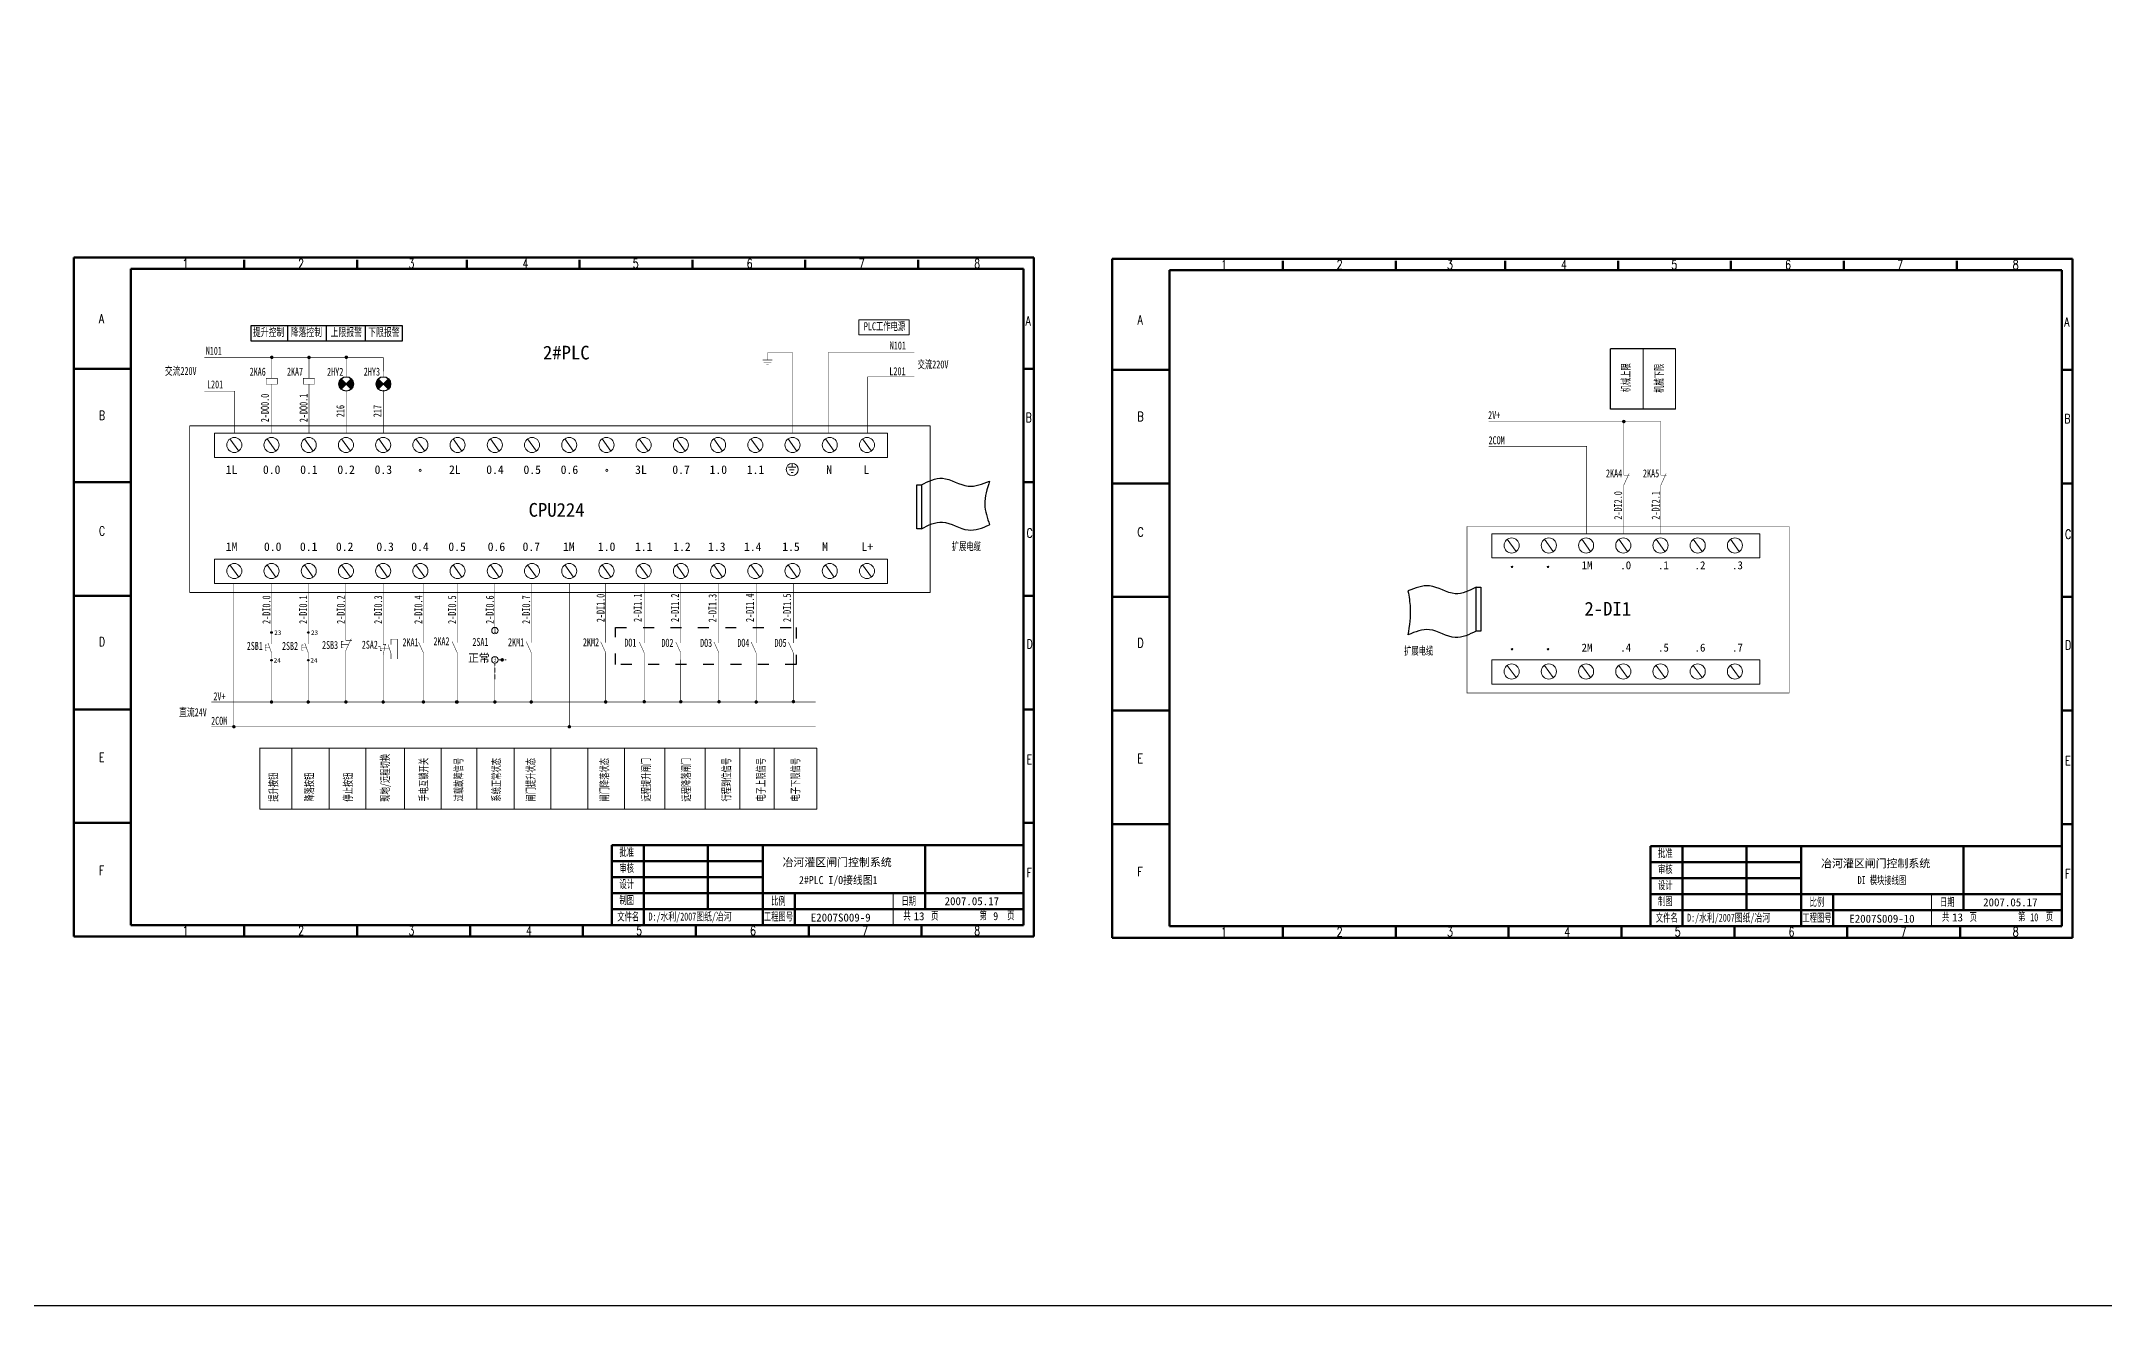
# Model space of a CAD drawing. Header units: millimetres. Extents: x 351 to 10319, y -5939 to 5511.
# Drawn here: x 4381 to 5284, y -4286 to -3733 of the extents above; entities that cross this region are included whole.
import ezdxf
from ezdxf.enums import TextEntityAlignment as Align

# ---------------------------------------------------------------- set-up
doc = ezdxf.new("R2010")
doc.units = ezdxf.units.MM
doc.linetypes.add('ACAD_ISO03W100', pattern=[30, 12, -18])
doc.linetypes.add('DASHED', pattern=[0.75, 0.5, -0.25])
for name, color, linetype in [('40', 7, 'Continuous'), ('41', 7, 'Continuous'), ('DIM', 7, 'Continuous'), ('ELEMENT', 3, 'Continuous')]:
    doc.layers.add(name, color=color, linetype=linetype)
doc.styles.add('HZ', font='txt.shx', dxfattribs={"width": 0.65, "bigfont": 'hztxt.shx'})
doc.styles.add('song', font='SimSun.ttf', dxfattribs={"width": 0.65})
doc.styles.add('仿宋', font='SIMFANG.TTF', dxfattribs={"width": 0.65})

# ---------------------------------------------------------------- blocks, each defined once
blk = doc.blocks.new('动合（常开）触点')
at = {"const_width": 0.202}
for points in [[(-1.09, 2.24), (1.07, -2.52)], [(1.07, 3.97), (1.07, 1.81)], [(1.07, -2.52), (1.07, -4.68)]]:
    blk.add_lwpolyline(points, dxfattribs=at)
at = {"flags": 9}
blk.add_attdef('S', (1.07, 3.97), '', height=0.0000576, dxfattribs=at)
blk = doc.blocks.new('信号灯')
for p, q in [((2.04, -2.25), (-2.44, 2.24)), ((2.04, 2.24), (-2.44, -2.25))]:
    blk.add_line(p, q)
at = {"const_width": 0.202}
blk.add_lwpolyline([(-0.2, 5.47), (-0.2, 3.16)], dxfattribs=at)
blk.add_circle((-0.2, -0.01), 3.17)
for points in [[(-1.32, -1.13), (-3.26, 0.82), (-0.2, -0.01), (-2.44, 2.24)], [(-2.14, -1.95), (-3.26, -0.83), (-1.32, -1.13), (-3.26, 0.82)], [(0.92, 1.12), (2.86, -0.83), (-0.2, -0.01), (2.04, -2.25)], [(1.74, 1.94), (2.86, 0.82), (0.92, 1.12), (2.86, -0.83)], [(2.04, 2.24), (2.04, 2.24), (1.74, 1.94), (2.86, 0.82)], [(-2.44, -2.25), (-2.44, -2.25), (-2.14, -1.95), (-3.26, -0.83)]]:
    blk.add_solid(points)
at = {"flags": 9}
blk.add_attdef('S', (-0.2, 5.47), '', height=0.0000576, dxfattribs=at)
at = {"layer": 'ELEMENT', "flags": 9}
blk.add_attdef('S', (-0.2, 5.47), '', height=0.0000576, dxfattribs=at)
blk = doc.blocks.new('操作器件')
at = {"const_width": 0.202}
for points in [[(-2.76, 1.83), (2.14, 1.83), (2.14, -0.77), (-2.76, -0.77), (-2.76, 1.83)], [(-0.31, 4.85), (-0.31, 1.83)], [(-0.31, -3.79), (-0.31, -0.77)]]:
    blk.add_lwpolyline(points, dxfattribs=at)
at = {"flags": 9}
blk.add_attdef('S', (-0.31, 4.85), '', height=0.0000576, dxfattribs=at)
blk = doc.blocks.new('接地')
at = {"const_width": 0.202}
for points in [[(-2.16, 1.08), (2.16, 1.08)], [(-1.62, 0), (1.62, 0)], [(0, 4.32), (0, 1.08)], [(-0.54, -1.08), (0.54, -1.08)]]:
    blk.add_lwpolyline(points, dxfattribs=at)
at = {"flags": 9}
blk.add_attdef('S', (0, 4.32), '', height=0.0000576, dxfattribs=at)
blk = doc.blocks.new('按钮开关1')
at = {"const_width": 0.202}
for points in [[(-1.41, 1.25), (-2.05, 1.25), (-2.05, -1.2), (-1.41, -1.2)], [(-2.05, 0), (0, 0)], [(0.75, -4.51), (0.75, -2.1), (-0.78, 2.1)], [(0.75, 4.13), (0.75, 1.68)]]:
    blk.add_lwpolyline(points, dxfattribs=at)
at = {"flags": 9}
blk.add_attdef('S', (0.75, 4.13), '', height=0.0000576, dxfattribs=at)
blk = doc.blocks.new('按钮开关2')
at = {"const_width": 0.202}
for points in [[(-2.27, 1.44), (-3.14, 1.44), (-3.14, -1.41), (-2.27, -1.41)], [(-3.14, 0), (0, 0)], [(-1.12, 4.03), (-1.12, 1.87), (1.47, 1.87)], [(-1.12, -4.61), (-1.12, -2.45), (1.19, 2.59)]]:
    blk.add_lwpolyline(points, dxfattribs=at)
blk = doc.blocks.new('动断（常闭）触点')
at = {"const_width": 0.202}
for points in [[(-1.15, 3.96), (-1.15, 1.8), (1.44, 1.8)], [(-1.15, -4.68), (-1.15, -2.52), (1.15, 2.52)]]:
    blk.add_lwpolyline(points, dxfattribs=at)
at = {"flags": 9}
blk.add_attdef('S', (-1.15, 3.96), '', height=0.0000576, dxfattribs=at)

msp = doc.modelspace()

# ---------------------------------------------------------------- linework, layer by layer
at = {"color": 0, "lineweight": 50}
for p, q in [((4815.423, -3827.518), (4395.423, -3827.518)), ((4470.059, -3828.485), (4470.059, -3832.491)), ((4519.429, -3828.485), (4519.429, -3832.491)), ((4567.313, -3828.485), (4567.313, -3832.491)), ((4616.682, -3828.485), (4616.682, -3832.491)), ((4666.052, -3828.485), (4666.052, -3832.491)), ((4715.422, -3828.485), (4715.422, -3832.491)), ((4764.792, -3828.485), (4764.792, -3832.491)), ((5269.663, -3828.023), (4849.663, -3828.023)), ((4924.299, -3828.99), (4924.299, -3832.995)), ((4973.669, -3828.99), (4973.669, -3832.995)), ((5021.553, -3828.99), (5021.553, -3832.995)), ((5070.923, -3828.99), (5070.923, -3832.995)), ((5120.292, -3828.99), (5120.292, -3832.995)), ((5169.662, -3828.99), (5169.662, -3832.995)), ((5219.032, -3828.99), (5219.032, -3832.995)), ((4420.423, -3876.175), (4395.423, -3876.175)), ((4815.423, -3876.175), (4810.819, -3876.175)), ((4874.663, -3876.679), (4849.663, -3876.679)), ((5269.663, -3876.679), (5265.059, -3876.679)), ((4420.423, -3925.836), (4395.423, -3925.836)), ((4815.423, -3925.836), (4810.819, -3925.836)), ((4874.663, -3926.341), (4849.663, -3926.341)), ((5269.663, -3926.341), (5265.059, -3926.341)), ((4420.423, -3975.498), (4395.423, -3975.498)), ((4814.984, -3975.498), (4810.819, -3975.498)), ((4874.663, -3976.002), (4849.663, -3976.002)), ((5269.224, -3976.002), (5265.059, -3976.002)), ((4420.423, -4025.159), (4395.423, -4025.159)), ((4815.423, -4025.159), (4810.819, -4025.159)), ((4874.663, -4025.663), (4849.663, -4025.663)), ((5269.663, -4025.663), (5265.059, -4025.663)), ((4420.423, -4074.82), (4395.423, -4074.82)), ((4815.423, -4074.82), (4810.819, -4074.82)), ((4874.663, -4075.325), (4849.663, -4075.325)), ((5269.663, -4075.325), (5265.059, -4075.325)), ((4815.423, -4124.518), (4395.432, -4124.518)), ((4470.059, -4119.52), (4470.059, -4124.482)), ((4519.429, -4119.52), (4519.429, -4124.482)), ((4568.799, -4119.52), (4568.799, -4124.482)), ((4618.168, -4119.52), (4618.168, -4124.482)), ((4667.538, -4119.52), (4667.538, -4124.482)), ((4716.908, -4119.52), (4716.908, -4124.482)), ((4766.278, -4119.52), (4766.278, -4124.482)), ((4924.299, -4120.025), (4924.299, -4124.986)), ((4973.669, -4120.025), (4973.669, -4124.986)), ((5023.039, -4120.025), (5023.039, -4124.986)), ((5072.409, -4120.025), (5072.409, -4124.986)), ((5121.778, -4120.025), (5121.778, -4124.986)), ((5171.148, -4120.025), (5171.148, -4124.986)), ((5220.518, -4120.025), (5220.518, -4124.986)), ((5269.663, -4125.023), (4849.673, -4125.023))]:
    msp.add_line(p, q, dxfattribs=at)
for p, q in [((4473.02, -3857.211), (4539.161, -3857.211)), ((4473.02, -3864.153), (4473.02, -3857.211)), ((4489.095, -3864.153), (4489.095, -3857.211)), ((4506.009, -3864.153), (4506.009, -3857.211)), ((4523.004, -3864.153), (4523.004, -3857.211)), ((4539.161, -3857.211), (4539.161, -3864.153)), ((4539.161, -3864.153), (4473.02, -3864.153)), ((5096.114, -3867.388), (5067.665, -3867.388)), ((5067.665, -3893.781), (5067.665, -3867.388)), ((5096.114, -3893.781), (5067.665, -3893.781)), ((4764.199, -3926.938), (4766.207, -3926.938)), ((4764.199, -3946.121), (4764.199, -3926.938)), ((4766.207, -3926.938), (4766.207, -3946.121)), ((4766.207, -3946.121), (4764.199, -3946.121)), ((5008.884, -3990.889), (5008.884, -3971.705)), ((5008.884, -3971.705), (5010.892, -3971.705)), ((5010.892, -3971.705), (5010.892, -3990.889)), ((5010.892, -3990.889), (5008.884, -3990.889))]:
    msp.add_line(p, q)
at = {"lineweight": 9}
for p, q in [((4760.834, -3854.817), (4738.85, -3854.817)), ((4738.85, -3861.344), (4738.85, -3854.817)), ((4760.834, -3861.344), (4738.85, -3861.344)), ((4760.834, -3854.817), (4760.834, -3861.344)), ((5081.889, -3867.388), (5081.889, -3893.781)), ((5096.114, -3867.388), (5096.114, -3893.781)), ((4446.158, -3901.202), (4770.064, -3901.202)), ((4456.97, -3904.393), (4751.394, -3904.393)), ((4456.97, -3914.988), (4456.97, -3904.393)), ((4463.757, -3906.829), (4467.593, -3912.204)), ((4480.035, -3906.829), (4483.871, -3912.204)), ((4496.313, -3906.829), (4500.149, -3912.204)), ((4512.591, -3906.829), (4516.427, -3912.204)), ((4528.869, -3906.829), (4532.705, -3912.204)), ((4545.147, -3906.829), (4548.983, -3912.204)), ((4561.425, -3906.829), (4565.261, -3912.204)), ((4577.703, -3906.829), (4581.539, -3912.204)), ((4593.981, -3906.829), (4597.817, -3912.204)), ((4610.259, -3906.829), (4614.095, -3912.204)), ((4626.537, -3906.829), (4630.373, -3912.204)), ((4642.815, -3906.829), (4646.651, -3912.204)), ((4659.093, -3906.829), (4662.929, -3912.204)), ((4675.371, -3906.829), (4679.207, -3912.204)), ((4691.649, -3906.829), (4695.485, -3912.204)), ((4707.927, -3906.829), (4711.763, -3912.204)), ((4724.205, -3906.829), (4728.041, -3912.204)), ((4740.483, -3906.829), (4744.319, -3912.204)), ((4751.394, -3904.393), (4751.394, -3914.988)), ((4770.064, -3901.202), (4770.064, -3974.071)), ((4751.394, -3914.988), (4456.97, -3914.988)), ((4707.978, -3919.213), (4711.32, -3919.213)), ((4708.583, -3920.422), (4710.556, -3920.422)), ((4709.188, -3921.567), (4710.079, -3921.567)), ((4709.649, -3919.213), (4709.649, -3917.972)), ((5015.663, -3958.932), (5015.663, -3948.337)), ((5015.663, -3948.337), (5132.977, -3948.337)), ((5022.449, -3950.773), (5026.286, -3956.148)), ((5038.727, -3950.773), (5042.564, -3956.148)), ((5055.005, -3950.773), (5058.842, -3956.148)), ((5071.283, -3950.773), (5075.12, -3956.148)), ((5087.561, -3950.773), (5091.398, -3956.148)), ((5103.839, -3950.773), (5107.676, -3956.148)), ((5120.117, -3950.773), (5123.954, -3956.148)), ((5132.977, -3958.932), (5132.977, -3948.337)), ((4456.97, -3970.12), (4456.97, -3959.525)), ((4456.97, -3959.525), (4751.394, -3959.525)), ((4463.757, -3961.961), (4467.593, -3967.336)), ((4480.035, -3961.961), (4483.871, -3967.336)), ((4496.313, -3961.961), (4500.149, -3967.336)), ((4512.591, -3961.961), (4516.427, -3967.336)), ((4528.869, -3961.961), (4532.705, -3967.336)), ((4545.147, -3961.961), (4548.983, -3967.336)), ((4561.425, -3961.961), (4565.261, -3967.336)), ((4577.703, -3961.961), (4581.539, -3967.336)), ((4593.981, -3961.961), (4597.817, -3967.336)), ((4610.259, -3961.961), (4614.095, -3967.336)), ((4626.537, -3961.961), (4630.373, -3967.336)), ((4642.815, -3961.961), (4646.651, -3967.336)), ((4659.093, -3961.961), (4662.929, -3967.336)), ((4675.371, -3961.961), (4679.207, -3967.336)), ((4691.649, -3961.961), (4695.485, -3967.336)), ((4707.927, -3961.961), (4711.763, -3967.336)), ((4724.205, -3961.961), (4728.041, -3967.336)), ((4740.483, -3961.961), (4744.319, -3967.336)), ((4751.394, -3959.525), (4751.394, -3970.12)), ((5132.977, -3958.932), (5015.663, -3958.932)), ((4751.394, -3970.12), (4456.97, -3970.12)), ((4770.064, -3974.071), (4446.158, -3974.071)), ((5015.663, -4003.469), (5132.977, -4003.469)), ((5015.663, -4014.064), (5015.663, -4003.469)), ((5022.449, -4005.905), (5026.286, -4011.28)), ((5038.727, -4005.905), (5042.564, -4011.28)), ((5055.005, -4005.905), (5058.842, -4011.28)), ((5071.283, -4005.905), (5075.12, -4011.28)), ((5087.561, -4005.905), (5091.398, -4011.28)), ((5103.839, -4005.905), (5107.676, -4011.28)), ((5120.117, -4005.905), (5123.954, -4011.28)), ((5132.977, -4014.064), (5132.977, -4003.469)), ((5132.977, -4014.064), (5015.663, -4014.064)), ((4476.763, -4042.158), (4720.448, -4042.158)), ((4476.781, -4068.765), (4476.781, -4042.158)), ((4490.787, -4042.158), (4490.787, -4068.765)), ((4507.167, -4042.158), (4507.167, -4068.765)), ((4523.274, -4042.158), (4523.274, -4068.765)), ((4540.056, -4042.158), (4540.056, -4068.765)), ((4556.169, -4042.158), (4556.169, -4068.765)), ((4571.746, -4042.158), (4571.746, -4068.765)), ((4588.08, -4042.158), (4588.08, -4068.765)), ((4604.103, -4042.158), (4604.103, -4068.765)), ((4620.309, -4042.158), (4620.309, -4068.765)), ((4636.331, -4042.158), (4636.331, -4068.765)), ((4653.983, -4042.158), (4653.983, -4068.765)), ((4671.636, -4042.158), (4671.636, -4068.765)), ((4686.738, -4042.158), (4686.738, -4068.765)), ((4701.841, -4042.158), (4701.841, -4068.765)), ((4720.467, -4042.158), (4720.467, -4068.765)), ((4720.467, -4068.765), (4476.781, -4068.765))]:
    msp.add_line(p, q, dxfattribs=at)
at = {"linetype": 'ACAD_ISO03W100', "ltscale": 0.4}
for p, q in [((4632.456, -3989.297), (4711.486, -3989.297)), ((4632.456, -4005.53), (4632.456, -3989.297)), ((4711.486, -3989.297), (4711.486, -4005.53)), ((4711.486, -4005.53), (4632.456, -4005.53))]:
    msp.add_line(p, q, dxfattribs=at)
at = {"linetype": 'DASHED', "lineweight": 9, "ltscale": 4}
for p, q in [((4579.652, -4011.962), (4579.652, -4004.893)), ((4581.049, -4003.495), (4584.647, -4003.495))]:
    msp.add_line(p, q, dxfattribs=at)
at = {"lineweight": 20}
for p, q in [((4753.819, -4105.52), (4753.819, -4119.52)), ((5208.059, -4106.025), (5208.059, -4120.025))]:
    msp.add_line(p, q, dxfattribs=at)
msp.add_lwpolyline([(2031.384, -3179.863), (7052.34, -3179.863), (7052.34, -4286.001), (2031.384, -4286.001)], close=True)
for points, const_width in [([(4530.692, -3871.163), (4452.621, -3871.163)], 0.2), ([(4482.052, -3873.81), (4482.052, -3871.163)], 0.2), ([(4498.33, -3873.81), (4498.33, -3871.163)], 0.2), ([(4514.608, -3877.329), (4514.608, -3871.163)], 0.2), ([(4530.886, -3874.456), (4530.886, -3871.163)], 0.2), ([(4709.845, -3904.393), (4709.845, -3869.079), (4698.899, -3869.079)], 0.2), ([(4725.583, -3879.733), (4725.583, -3868.911), (4742.546, -3868.911)], 0.2), ([(4742.546, -3868.911), (4763.065, -3868.911)], 0.2), ([(4482.052, -3877.329), (4482.052, -3873.81)], 0.2), ([(4498.33, -3877.329), (4498.33, -3873.81)], 0.2), ([(4530.886, -3877.329), (4530.886, -3874.456)], 0.2), ([(4725.583, -3904.393), (4725.583, -3879.733)], 0.2), ([(4742.546, -3904.393), (4742.546, -3879.733)], 0.2), ([(4742.546, -3879.733), (4763.065, -3879.733)], 0.2), ([(4465.856, -3904.393), (4465.856, -3886.012), (4452.634, -3886.012)], 0.2), ([(4482.052, -3885.971), (4482.052, -3904.393)], 0.2), ([(4498.33, -3885.587), (4498.33, -3904.393)], 0.2), ([(4514.608, -3885.785), (4514.608, -3904.393)], 0.2), ([(4530.886, -3885.512), (4530.886, -3904.393)], 0.2), ([(4446.158, -3901.202), (4770.064, -3901.202), (4770.064, -3974.071), (4446.158, -3974.071), (4446.158, -3901.202)], 0.2), ([(5089.648, -3899.256), (5014.343, -3899.256)], 0.2), ([(5073.442, -3920.544), (5073.442, -3899.256)], 0.2), ([(5089.648, -3920.544), (5089.648, -3899.256)], 0.2), ([(5014.343, -3910.081), (5057.188, -3910.081), (5057.188, -3948.337)], 0.2), ([(5073.442, -3929.187), (5073.442, -3948.337)], 0.2), ([(5089.648, -3929.187), (5089.648, -3948.337)], 0.2), ([(5004.851, -3945.146), (5145.786, -3945.146), (5145.786, -4018.015), (5004.851, -4018.015), (5004.851, -3945.146)], 0.2), ([(4465.477, -4032.763), (4465.477, -3970.12)], 0.2), ([(4481.938, -3991.209), (4481.938, -3970.12)], 0.2), ([(4498.007, -3991.209), (4498.007, -3970.12)], 0.2), ([(4514.494, -3992.825), (4514.494, -3970.12)], 0.2), ([(4530.799, -3989.202), (4530.799, -3970.12)], 0.2), ([(4548.392, -3993.951), (4548.392, -3970.12)], 0.2), ([(4563.153, -3993.865), (4563.153, -3970.034)], 0.2), ([(4579.652, -3989.309), (4579.652, -3970.12)], 0.2), ([(4595.545, -3993.865), (4595.545, -3970.12)], 0.2), ([(4612.218, -4032.763), (4612.218, -3970.12)], 0.2), ([(4628.101, -3993.865), (4628.101, -3970.034)], 0.2), ([(4644.967, -3993.951), (4644.967, -3970.12)], 0.2), ([(4660.938, -3993.951), (4660.938, -3970.12)], 0.2), ([(4677.625, -3993.951), (4677.625, -3970.12)], 0.2), ([(4693.903, -3993.951), (4693.903, -3970.12)], 0.2), ([(4710.181, -3993.951), (4710.181, -3970.12)], 0.2), ([(4530.799, -3994.266), (4530.799, -3989.202)], 0.2), ([(4481.938, -3994.119), (4481.938, -3991.856)], 0.2), ([(4498.007, -3994.119), (4498.007, -3991.856)], 0.2), ([(4528.689, -3997.604), (4529.494, -3997.604), (4529.494, -3999.476), (4530.273, -3999.476)], 0.202), ([(4530.799, -3994.698), (4530.799, -3994.266)], 0.2), ([(4530.799, -3994.698), (4530.799, -3996.858), (4532.03, -3996.858)], 0.202), ([(4530.799, -4003.34), (4530.799, -4001.179), (4531.738, -3996.558)], 0.202), ([(4534.197, -4003.052), (4534.197, -4000.637), (4532.926, -3996.728)], 0.202), ([(4534.197, -3994.41), (4534.197, -3996.858)], 0.202), ([(4534.197, -3994.41), (4536.968, -3994.41), (4536.968, -4003.061)], 0.2), ([(4481.938, -4002.761), (4481.938, -4003.351)], 0.2), ([(4481.938, -4003.997), (4481.938, -4021.937)], 0.2), ([(4498.007, -4002.761), (4498.007, -4003.351)], 0.2), ([(4498.007, -4003.997), (4498.007, -4021.937)], 0.2), ([(4514.494, -4001.467), (4514.494, -4021.937)], 0.2), ([(4529.494, -3998.54), (4533.515, -3998.54)], 0.202), ([(4530.799, -4003.34), (4530.799, -4004.786)], 0.2), ([(4530.799, -4004.786), (4530.799, -4021.937)], 0.2), ([(4548.392, -4002.593), (4548.387, -4022.312)], 0.2), ([(4563.153, -4002.507), (4563.148, -4022.226)], 0.2), ([(4579.651, -4004.893), (4579.646, -4021.724)], 0.2), ([(4595.545, -4002.507), (4595.539, -4022.226)], 0.2), ([(4628.101, -4002.507), (4628.095, -4022.226)], 0.2), ([(4644.967, -4002.593), (4644.962, -4022.312)], 0.2), ([(4660.938, -4002.593), (4660.933, -4022.312)], 0.2), ([(4677.625, -4002.593), (4677.62, -4022.312)], 0.2), ([(4693.903, -4002.593), (4693.898, -4022.312)], 0.2), ([(4710.181, -4002.593), (4710.176, -4022.312)], 0.2), ([(4455.65, -4021.937), (4719.949, -4021.937)], 0.2), ([(4455.65, -4032.763), (4719.949, -4032.763)], 0.2)]:
    msp.add_lwpolyline(points, dxfattribs=dict(const_width=const_width))
at = {"const_width": 0.75}
for points in [[(4481.677, -3871.163, 1), (4482.427, -3871.163, 1)], [(4497.969, -3871.191, 1), (4498.719, -3871.191, 1)], [(4514.298, -3871.163, 1), (4515.048, -3871.163, 1)], [(5073.067, -3899.256, 1), (5073.817, -3899.256, 1)], [(4582.473, -4003.495, 1), (4583.223, -4003.495, 1)], [(4481.563, -4021.937, 1), (4482.313, -4021.937, 1)], [(4497.632, -4021.937, 1), (4498.382, -4021.937, 1)], [(4514.119, -4021.912, 1), (4514.869, -4021.912, 1)], [(4530.424, -4021.937, 1), (4531.174, -4021.937, 1)], [(4548.017, -4021.912, 1), (4548.767, -4021.912, 1)], [(4562.489, -4021.937, 1), (4563.239, -4021.937, 1)], [(4562.778, -4021.912, 1), (4563.528, -4021.912, 1)], [(4579.277, -4021.912, 1), (4580.027, -4021.912, 1)], [(4595.17, -4021.912, 1), (4595.92, -4021.912, 1)], [(4627.726, -4021.912, 1), (4628.476, -4021.912, 1)], [(4644.6, -4021.829, 1), (4645.35, -4021.829, 1)], [(4660.598, -4021.829, 1), (4661.348, -4021.829, 1)], [(4677.307, -4021.829, 1), (4678.057, -4021.829, 1)], [(4693.58, -4021.937, 1), (4694.33, -4021.937, 1)], [(4709.868, -4021.757, 1), (4710.618, -4021.757, 1)], [(4465.102, -4032.763, 1), (4465.852, -4032.763, 1)], [(4611.843, -4032.763, 1), (4612.593, -4032.763, 1)]]:
    msp.add_lwpolyline(points, format="xyb", close=True, dxfattribs=at)
at = {"lineweight": 9}
for centre, radius in [((4465.675, -3909.517), 3.302), ((4481.953, -3909.517), 3.302), ((4498.231, -3909.517), 3.302), ((4514.509, -3909.517), 3.302), ((4530.787, -3909.517), 3.302), ((4547.065, -3909.517), 3.302), ((4563.343, -3909.517), 3.302), ((4579.621, -3909.517), 3.302), ((4595.899, -3909.517), 3.302), ((4612.177, -3909.517), 3.302), ((4628.455, -3909.517), 3.302), ((4644.733, -3909.517), 3.302), ((4661.011, -3909.517), 3.302), ((4677.289, -3909.517), 3.302), ((4693.567, -3909.517), 3.302), ((4709.845, -3909.517), 3.302), ((4726.123, -3909.517), 3.302), ((4742.401, -3909.517), 3.302), ((4709.718, -3920.245), 2.637), ((5024.368, -3953.46), 3.302), ((5040.646, -3953.46), 3.302), ((5056.924, -3953.46), 3.302), ((5073.202, -3953.46), 3.302), ((5089.48, -3953.46), 3.302), ((5105.758, -3953.46), 3.302), ((5122.036, -3953.46), 3.302), ((4465.675, -3964.649), 3.302), ((4481.953, -3964.649), 3.302), ((4498.231, -3964.649), 3.302), ((4514.509, -3964.649), 3.302), ((4530.787, -3964.649), 3.302), ((4547.065, -3964.649), 3.302), ((4563.343, -3964.649), 3.302), ((4579.621, -3964.649), 3.302), ((4595.899, -3964.649), 3.302), ((4612.177, -3964.649), 3.302), ((4628.455, -3964.649), 3.302), ((4644.733, -3964.649), 3.302), ((4661.011, -3964.649), 3.302), ((4677.289, -3964.649), 3.302), ((4693.567, -3964.649), 3.302), ((4709.845, -3964.649), 3.302), ((4726.123, -3964.649), 3.302), ((4742.401, -3964.649), 3.302), ((4579.652, -3990.707), 1.398), ((4579.651, -4003.495), 1.398), ((5024.368, -4008.593), 3.302), ((5040.646, -4008.593), 3.302), ((5056.924, -4008.593), 3.302), ((5073.202, -4008.593), 3.302), ((5089.48, -4008.593), 3.302), ((5105.758, -4008.593), 3.302), ((5122.036, -4008.593), 3.302)]:
    msp.add_circle(centre, radius, dxfattribs=at)
for centre in [(4481.938, -3991.533), (4498.007, -3991.533), (4481.938, -4003.674), (4498.007, -4003.674)]:
    msp.add_circle(centre, 0.323)
for centre, radius, start, end in [((4482.111, -3871.163), 0.375, 0, 180), ((4482.111, -3871.163), 0.375, 180, 0), ((4498.344, -3871.191), 0.375, 0, 180), ((4498.344, -3871.191), 0.375, 180, 0), ((4514.673, -3871.191), 0.375, 0, 180), ((4514.673, -3871.191), 0.375, 180, 0), ((5073.442, -3899.256), 0.375, 0, 180), ((5073.442, -3899.256), 0.375, 180, 0), ((4546.986, -3920.618), 0.469, 0, 180), ((4546.986, -3920.618), 0.469, 180, 0), ((4628.645, -3920.618), 0.469, 0, 180), ((4628.645, -3920.618), 0.469, 180, 0), ((5024.536, -3962.825), 0.312, 0, 180), ((5024.536, -3962.825), 0.312, 180, 0), ((5040.281, -3962.825), 0.312, 0, 180), ((5040.281, -3962.825), 0.312, 180, 0), ((5024.536, -3998.838), 0.312, 0, 180), ((5024.536, -3998.838), 0.312, 180, 0), ((5040.281, -3998.838), 0.312, 0, 180), ((5040.281, -3998.838), 0.312, 180, 0), ((4481.938, -4021.937), 0.375, 0, 180), ((4481.938, -4021.937), 0.375, 180, 0), ((4498.007, -4021.937), 0.375, 0, 180), ((4498.007, -4021.937), 0.375, 180, 0), ((4514.494, -4021.937), 0.375, 0, 180), ((4514.494, -4021.937), 0.375, 180, 0), ((4530.799, -4021.937), 0.375, 0, 180), ((4530.799, -4021.937), 0.375, 180, 0), ((4548.455, -4021.892), 0.375, 0, 180), ((4548.455, -4021.892), 0.375, 180, 0), ((4563.236, -4021.892), 0.375, 0, 180), ((4563.236, -4021.892), 0.375, 180, 0), ((4579.734, -4021.892), 0.375, 0, 180), ((4579.734, -4021.892), 0.375, 180, 0), ((4595.607, -4021.892), 0.375, 0, 180), ((4595.607, -4021.892), 0.375, 180, 0), ((4628.163, -4021.892), 0.375, 0, 180), ((4628.163, -4021.892), 0.375, 180, 0), ((4644.913, -4021.763), 0.375, 0, 180), ((4644.913, -4021.763), 0.375, 180, 0), ((4660.968, -4021.937), 0.375, 0, 180), ((4660.968, -4021.937), 0.375, 180, 0), ((4677.677, -4021.937), 0.375, 0, 180), ((4677.677, -4021.937), 0.375, 180, 0), ((4693.955, -4021.937), 0.375, 0, 180), ((4693.955, -4021.937), 0.375, 180, 0), ((4710.176, -4021.679), 0.375, 0, 180), ((4710.176, -4021.679), 0.375, 180, 0), ((4465.477, -4032.763), 0.375, 0, 180), ((4465.477, -4032.763), 0.375, 180, 0), ((4612.218, -4032.763), 0.375, 0, 180), ((4612.218, -4032.763), 0.375, 180, 0)]:
    msp.add_arc(centre, radius, start, end, dxfattribs=at)
for points, start_tangent in [([(4766.207, -3926.938), (4775.4, -3924.05), (4786.66, -3927.514), (4796.063, -3925.288)], (0.994873, 0.1011319)), ([(4766.207, -3946.121), (4775.4, -3943.234), (4786.66, -3946.698), (4796.063, -3944.471)], (0.994873, 0.1011319)), ([(5008.884, -3971.705), (4999.69, -3974.592), (4988.431, -3971.128), (4979.027, -3973.355)], (-0.994873, -0.1011319)), ([(5008.884, -3990.889), (4999.69, -3993.776), (4988.431, -3990.312), (4979.027, -3992.539)], (-0.994873, -0.1011319))]:
    msp.add_spline(points, degree=3, dxfattribs=dict(start_tangent=start_tangent))
for points in [[(4796.063, -3925.288), (4793.9, -3935.444), (4796.063, -3944.471)], [(4979.027, -3973.355), (4980.019, -3980.709), (4979.027, -3992.539)]]:
    msp.add_spline(points, degree=3)
at = {"layer": '40', "color": 0, "lineweight": 50}
for p, q in [((4810.819, -3832.528), (4420.423, -3832.528)), ((4810.819, -4119.52), (4810.819, -3832.528)), ((5265.059, -3833.032), (4874.663, -3833.032)), ((5265.059, -4120.025), (5265.059, -3833.032)), ((4630.819, -4119.52), (4630.819, -4084.52)), ((4630.819, -4084.52), (4810.819, -4084.52)), ((4644.819, -4119.52), (4644.819, -4084.52)), ((4672.819, -4112.52), (4672.819, -4084.52)), ((4696.819, -4119.52), (4696.819, -4084.52)), ((4767.819, -4112.52), (4767.819, -4084.52)), ((5085.059, -4085.025), (5265.059, -4085.025)), ((5085.059, -4120.025), (5085.059, -4085.025)), ((5099.059, -4120.025), (5099.059, -4085.025)), ((5127.059, -4113.025), (5127.059, -4085.025)), ((5151.059, -4120.025), (5151.059, -4085.025)), ((5222.059, -4113.025), (5222.059, -4085.025)), ((4630.819, -4091.52), (4696.819, -4091.52)), ((5085.059, -4092.025), (5151.059, -4092.025)), ((4630.819, -4098.52), (4696.819, -4098.52)), ((4630.819, -4105.52), (4810.819, -4105.52)), ((4710.819, -4119.52), (4710.819, -4105.52)), ((4710.819, -4119.52), (4710.819, -4105.52)), ((4767.819, -4112.52), (4767.819, -4105.52)), ((5085.059, -4099.025), (5151.059, -4099.025)), ((5085.059, -4106.025), (5265.059, -4106.025)), ((5165.059, -4120.025), (5165.059, -4106.025)), ((5165.059, -4120.025), (5165.059, -4106.025)), ((5222.059, -4113.025), (5222.059, -4106.025)), ((4630.819, -4112.52), (4810.819, -4112.52)), ((5085.059, -4113.025), (5265.059, -4113.025)), ((4420.42, -4119.52), (4810.819, -4119.52)), ((4874.661, -4120.025), (5265.059, -4120.025))]:
    msp.add_line(p, q, dxfattribs=at)
at = {"layer": '41', "color": 0, "lineweight": 50}
for p, q in [((4395.423, -3827.518), (4395.423, -4124.52)), ((4420.423, -3832.528), (4420.423, -4119.52)), ((4815.423, -3827.518), (4815.423, -4124.52)), ((4849.663, -3828.023), (4849.663, -4125.024)), ((4874.663, -3833.032), (4874.663, -4120.025)), ((5269.663, -3828.023), (5269.663, -4125.024))]:
    msp.add_line(p, q, dxfattribs=at)

# ---------------------------------------------------------------- block references
for name, p in [('接地', (4698.899, -3873.4)), ('操作器件', (4482.363, -3882.181)), ('操作器件', (4498.641, -3882.181)), ('信号灯', (4514.811, -3882.798)), ('信号灯', (4531.089, -3882.798)), ('动断（常闭）触点', (5074.594, -3924.505)), ('动断（常闭）触点', (5090.801, -3924.505)), ('按钮开关1', (4481.189, -3998.249)), ('按钮开关1', (4497.258, -3998.249)), ('按钮开关2', (4515.613, -3996.858)), ('动合（常开）触点', (4547.324, -3997.917)), ('动合（常开）触点', (4562.085, -3997.831)), ('动合（常开）触点', (4594.476, -3997.831)), ('动合（常开）触点', (4627.032, -3997.831)), ('动合（常开）触点', (4643.899, -3997.917)), ('动合（常开）触点', (4659.87, -3997.917)), ('动合（常开）触点', (4676.557, -3997.917)), ('动合（常开）触点', (4692.835, -3997.917)), ('动合（常开）触点', (4709.113, -3997.917))]:
    msp.add_blockref(name, p)

# ---------------------------------------------------------------- texts
at = {"color": 0, "lineweight": 50, "style": 'HZ', "width": 0.75}
for s, p in [('1', (4443.043, -3832.139)), ('2', (4493.605, -3832.139)), ('3', (4541.869, -3832.139)), ('4', (4591.71, -3832.139)), ('5', (4639.974, -3832.139)), ('6', (4689.769, -3832.139)), ('7', (4738.799, -3832.139)), ('8', (4789.315, -3832.139)), ('1', (4897.284, -3832.643)), ('2', (4947.845, -3832.643)), ('3', (4996.109, -3832.643)), ('4', (5045.951, -3832.643)), ('5', (5094.214, -3832.643)), ('6', (5144.01, -3832.643)), ('7', (5193.039, -3832.643)), ('8', (5243.555, -3832.643)), ('A', (4406.463, -3856.26)), ('A', (4811.81, -3857.207)), ('A', (4860.703, -3856.764)), ('A', (5266.05, -3857.711)), ('B', (4406.463, -3898.553)), ('B', (4811.81, -3899.5)), ('B', (4860.703, -3899.057)), ('B', (5266.05, -3900.004)), ('C', (4406.463, -3949.099)), ('C', (4812.185, -3950.046)), ('C', (4860.703, -3949.603)), ('C', (5266.425, -3950.55)), ('D', (4406.463, -3997.581)), ('D', (4812.185, -3998.528)), ('D', (4860.703, -3998.085)), ('D', (5266.425, -3999.032)), ('E', (4406.463, -4048.127)), ('E', (4812.185, -4049.074)), ('E', (4860.703, -4048.631)), ('E', (5266.425, -4049.578)), ('F', (4406.463, -4097.641)), ('F', (4812.185, -4098.588)), ('F', (4860.703, -4098.145)), ('F', (5266.425, -4099.092)), ('1', (4443.043, -4123.96)), ('2', (4493.605, -4123.96)), ('3', (4541.869, -4123.96)), ('4', (4593.196, -4123.96)), ('5', (4641.46, -4123.96)), ('6', (4691.255, -4123.96)), ('7', (4740.285, -4123.96)), ('8', (4789.315, -4123.96)), ('1', (4897.284, -4124.465)), ('2', (4947.845, -4124.465)), ('3', (4996.109, -4124.465)), ('4', (5047.437, -4124.465)), ('5', (5095.7, -4124.465)), ('6', (5145.496, -4124.465)), ('7', (5194.525, -4124.465)), ('8', (5243.555, -4124.465))]:
    msp.add_text(s, height=4, dxfattribs=at).set_placement(p)
at = {"lineweight": 9, "style": 'song'}
for s, height, width, p in [('提升控制', 3.5, 0.7, (4473.796, -3861.91)), ('降落控制', 3.5, 0.7, (4490.31, -3861.91)), ('上限报警', 3.5, 0.7, (4507.777, -3861.91)), ('下限报警', 3.5, 0.7, (4524.265, -3861.91)), ('N101', 3.5, 0.7, (4453.223, -3870.046)), ('交流220V', 3.5, 0.7, (4435.288, -3878.896)), ('2KA6', 3.5, 0.7, (4472.42, -3879.195)), ('2KA7', 3.5, 0.7, (4488.712, -3879.195)), ('L201', 3.5, 0.7, (4453.766, -3884.755)), ('2SB1', 3.5, 0.7, (4471.147, -3999.153)), ('2SB2', 3.5, 0.7, (4486.54, -3999.153)), ('2SB3', 3.5, 0.7, (4504.072, -3998.751)), ('2SA2', 3.5, 0.7, (4521.463, -3998.619)), ('2KA1', 3.5, 0.7, (4539.249, -3997.544)), ('2KA2', 3.5, 0.7, (4552.788, -3997.098)), ('2SA1', 3.5, 0.7, (4569.82, -3997.401)), ('1', 2, 0.65, (4579.142, -3991.58)), ('DO1', 3.5, 0.7, (4636.298, -3997.735)), ('DO2', 3.5, 0.7, (4652.495, -3997.811)), ('DO3', 3.5, 0.7, (4669.432, -3997.811)), ('DO4', 3.5, 0.7, (4685.71, -3997.811)), ('DO5', 3.5, 0.7, (4701.988, -3997.811)), ('3', 2, 0.65, (4579.142, -4004.368)), ('直流24V', 3.5, 0.7, (4441.504, -4028.153)), ('2V+', 3.5, 0.7, (4456.553, -4021.199)), ('2COM', 3.5, 0.7, (4455.555, -4031.884))]:
    msp.add_text(s, height=height, dxfattribs=dict(at, width=width)).set_placement(p)
at = {"linetype": 'DASHED', "ltscale": 4, "style": 'song', "width": 0.65}
for s, p in [('PLC工作电源', (4741.012, -3859.339)), ('N101', (4752.351, -3867.744)), ('2HY2', (4506.251, -3879.262)), ('2HY3', (4522.298, -3879.17)), ('L201', (4752.182, -3878.997)), ('交流220V', (4764.553, -3876.03)), ('2V+', (5014.073, -3898.197)), ('2COM', (5014.247, -3909.202)), ('2KA4', (5065.613, -3923.679)), ('2KA5', (5081.785, -3923.679)), ('扩展电缆', (4779.511, -3955.582)), ('2KM1', (4585.355, -3997.526)), ('2KM2', (4618.128, -3997.526)), ('扩展电缆', (4977.337, -4001.283))]:
    msp.add_text(s, height=3.5, dxfattribs=at).set_placement(p)
at = {"lineweight": 9, "style": 'song'}
for s, height, p in [('2#PLC', 6, (4600.683, -3872.115)), ('1L', 3.75, (4461.926, -3922.188)), ('0.0', 3.75, (4478.204, -3922.188)), ('0.1', 3.75, (4494.482, -3922.188)), ('0.2', 3.75, (4510.76, -3922.188)), ('0.3', 3.75, (4527.038, -3922.188)), ('2L', 3.75, (4559.594, -3922.188)), ('0.4', 3.75, (4575.872, -3922.188)), ('0.5', 3.75, (4592.15, -3922.188)), ('0.6', 3.75, (4608.428, -3922.188)), ('3L', 3.75, (4640.984, -3922.188)), ('0.7', 3.75, (4657.262, -3922.188)), ('1.0', 3.75, (4673.54, -3922.188)), ('1.1', 3.75, (4689.818, -3922.188)), ('N', 3.75, (4724.585, -3922.188)), ('L', 3.75, (4740.863, -3922.188)), ('CPU224', 6, (4594.395, -3940.89)), ('1M', 3.75, (4461.926, -3955.884)), ('0.0', 3.75, (4478.645, -3955.884)), ('0.1', 3.75, (4494.381, -3955.884)), ('0.2', 3.75, (4510.117, -3955.884)), ('0.3', 3.75, (4527.82, -3955.884)), ('0.4', 3.75, (4543.064, -3955.884)), ('0.5', 3.75, (4559.292, -3955.884)), ('0.6', 3.75, (4576.503, -3955.884)), ('0.7', 3.75, (4591.747, -3955.884)), ('1M', 3.75, (4609.45, -3955.884)), ('1.0', 3.75, (4624.694, -3955.884)), ('1.1', 3.75, (4640.922, -3955.884)), ('1.2', 3.75, (4657.641, -3955.884)), ('1.3', 3.75, (4672.886, -3955.884)), ('1.4', 3.75, (4688.622, -3955.884)), ('1.5', 3.75, (4705.341, -3955.884)), ('M', 3.75, (4722.797, -3955.884)), ('L+', 3.75, (4740.008, -3955.884)), ('1M', 3.5, (5054.966, -3963.872)), ('.0', 3.5, (5071.886, -3963.872)), ('.1', 3.5, (5088.388, -3963.872)), ('.2', 3.5, (5104.38, -3963.872)), ('.3', 3.5, (5120.768, -3963.872)), ('2-DI1', 6, (5056.227, -3984.137)), ('23', 2, (4483.141, -3992.6)), ('23', 2, (4499.21, -3992.6)), ('2M', 3.5, (5054.966, -3999.885)), ('.4', 3.5, (5071.886, -3999.885)), ('.5', 3.5, (5088.388, -3999.885)), ('.6', 3.5, (5104.38, -3999.885)), ('.7', 3.5, (5120.768, -3999.885)), ('24', 2, (4482.885, -4004.714)), ('24', 2, (4498.954, -4004.714)), ('正常', 3.5, (4567.865, -4004.438))]:
    msp.add_text(s, height=height, dxfattribs=at).set_placement(p)
at = {"lineweight": 9, "style": 'song', "width": 0.65}
for s, p in [('机械上限', (5076.084, -3886.497)), ('机械下限', (5090.616, -3886.698)), ('2-DO0.0', (4480.794, -3899.547)), ('2-DO0.1', (4497.698, -3899.547)), ('216', (4513.81, -3897.348)), ('217', (4530.005, -3897.348)), ('2-DI2.0', (5072.676, -3942.174)), ('2-DI2.1', (5089.122, -3942.174)), ('2-DI0.0', (4481.457, -3987.766)), ('2-DI0.1', (4497.526, -3987.766)), ('2-DI0.2', (4514.013, -3987.766)), ('2-DI0.3', (4530.319, -3987.766)), ('2-DI0.4', (4547.911, -3987.766)), ('2-DI0.5', (4562.672, -3987.766)), ('2-DI0.6', (4579.171, -3987.766)), ('2-DI0.7', (4595.064, -3987.766)), ('2-DI1.0', (4627.62, -3987.027)), ('2-DI1.1', (4643.843, -3986.945)), ('2-DI1.2', (4660.142, -3986.945)), ('2-DI1.3', (4676.575, -3987.071)), ('2-DI1.4', (4692.92, -3986.945)), ('2-DI1.5', (4709.198, -3986.945)), ('现地/远程切换', (4533.394, -4065.538)), ('手电互锁开关', (4550.251, -4065.456)), ('过载故障信号', (4565.544, -4065.456)), ('系统正常状态', (4582.026, -4065.538)), ('闸门提升状态', (4597.1, -4065.538)), ('闸门降落状态', (4629.329, -4065.538)), ('远程提升闸门', (4647.533, -4065.476)), ('远程降落闸门', (4665.088, -4065.476)), ('行程到位信号', (4682.665, -4065.476)), ('电子上限信号', (4697.767, -4065.476)), ('电子下限信号', (4712.87, -4065.476)), ('提升按钮', (4484.544, -4065.538)), ('降落按钮', (4500.219, -4065.538)), ('停止按钮', (4517.169, -4065.538))]:
    msp.add_text(s, height=3.5, rotation=90, dxfattribs=at).set_placement(p)
at = {"color": 0, "style": 'song', "width": 0.9}
msp.add_text('2#PLC I/O接线图1', height=3.5, dxfattribs=at).set_placement((4712.67, -4101.567))
msp.add_text('9', height=3.5, dxfattribs=at).set_placement((4798.706, -4117.333), align=Align.CENTER)
at = {"flags": 9}
msp.add_attdef('S', (4530.799, -3994.698), '按钮开关', height=0.0000576, dxfattribs=at)
at = {"layer": '41', "color": 0, "lineweight": 20, "style": '仿宋', "width": 0.65}
for s, p in [('批准', (4634.139, -4089.321)), ('批准', (5088.379, -4089.825)), ('审核', (4634.139, -4096.321)), ('审核', (5088.379, -4096.825)), ('制图', (4634.139, -4110.321)), ('设计', (4634.139, -4103.321)), ('设计', (5088.379, -4103.825)), ('DI 模块接线图', (5175.683, -4101.608)), ('文件名', (4633.19, -4117.553)), ('工程图号', (4697.307, -4117.543)), ('比例', (4700.477, -4110.658)), ('日期', (4757.477, -4110.658)), ('共     页', (4758.357, -4117.165)), ('第     页', (4791.66, -4117.03)), ('文件名', (5087.431, -4118.058)), ('制图', (5088.379, -4110.825)), ('工程图号', (5151.548, -4118.047)), ('比例', (5154.717, -4111.162)), ('日期', (5211.717, -4111.162)), ('共     页', (5212.597, -4117.67)), ('第     页', (5245.9, -4117.534))]:
    msp.add_text(s, height=3.5, dxfattribs=at).set_placement(p)
at = {"layer": '41', "color": 0, "style": 'song'}
for s, p in [('冶河灌区闸门控制系统', (4705.486, -4093.789)), ('冶河灌区闸门控制系统', (5159.726, -4094.293)), ('E2007S009-9', (4717.819, -4117.962)), ('13', (4762.791, -4117.396)), ('2007.05.17', (4776.357, -4110.799)), ('E2007S009-10', (5172.059, -4118.466)), ('13', (5217.032, -4117.9)), ('2007.05.17', (5230.598, -4111.304))]:
    msp.add_text(s, height=3.5, dxfattribs=at).set_placement(p)
at = {"layer": '41', "color": 0, "style": 'song', "width": 0.7}
for p in [(4646.864, -4117.529), (5101.105, -4118.034)]:
    msp.add_text('D:/水利/2007图纸/冶河', height=3.5, dxfattribs=at).set_placement(p)
at = {"layer": 'DIM', "lineweight": 20, "style": '仿宋', "width": 0.65}
msp.add_text('10', height=3.5, dxfattribs=at).set_placement((5252.947, -4117.838), align=Align.CENTER)

doc.saveas('drawing.dxf')
